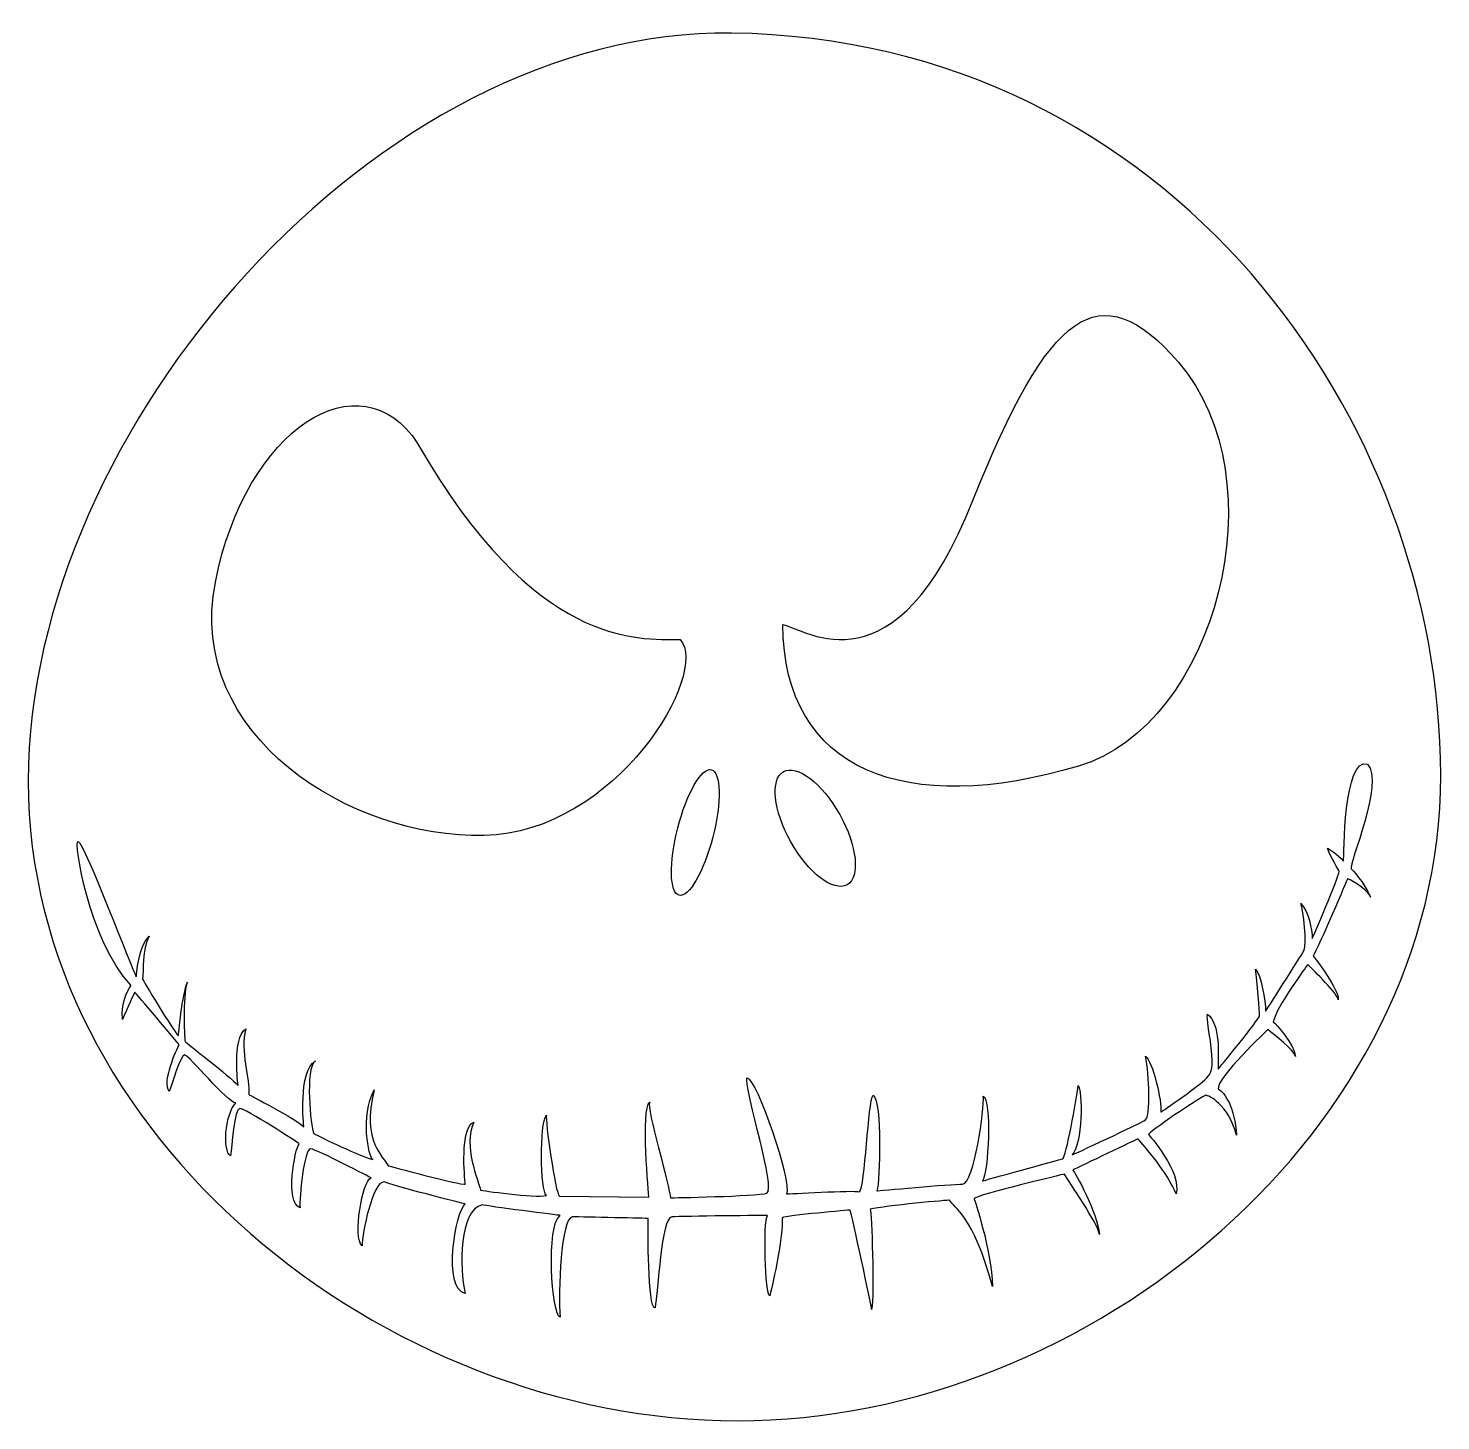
# Model space of a CAD drawing. Header units: centimetres. Extents: x -8.4 to 8.4, y -8.3 to 8.3.
import ezdxf

# ---------------------------------------------------------------- set-up
doc = ezdxf.new("R2010")
doc.units = ezdxf.units.CM
doc.header["$MEASUREMENT"] = 0
doc.layers.add('Camada 1', color=7, linetype='Continuous')

msp = doc.modelspace()

# ---------------------------------------------------------------- linework, layer by layer
at = {"layer": 'Camada 1'}
for points, knots in [([(-8.39868, -0.64631), (-8.39868, 3.55607), (-4.23787, 8.31243), (-0.03589, 8.25485), (-0.03589, 8.25485), (5.20432, 8.18307), (8.39868, 3.62784), (8.39868, -0.57453), (8.39868, -0.57453), (8.39868, -4.7769), (4.23827, -8.25538), (0.03589, -8.25538), (0.03589, -8.25538), (-4.16649, -8.25538), (-8.39868, -4.84869), (-8.39868, -0.64631)], [0, 0, 0, 0, 0.2, 0.2, 0.2, 0.2, 0.4, 0.4, 0.4, 0.4, 0.6, 0.6, 0.6, 0.6, 1, 1, 1, 1]), ([(4.09166, -0.46687), (5.72602, 0.0206), (6.4923, 2.9393), (5.27612, 4.34265), (5.27612, 4.34265), (4.34291, 5.4194), (3.73275, 4.95283), (2.83547, 2.69162), (2.83547, 2.69162), (1.91588, 0.37429), (0.86141, 1.14828), (0.57429, 1.22006), (0.57429, 1.22006), (0.58236, -0.53254), (2.04585, -1.077), (4.09166, -0.46687)], [0, 0, 0, 0, 0.2, 0.2, 0.2, 0.2, 0.4, 0.4, 0.4, 0.4, 0.6, 0.6, 0.6, 0.6, 1, 1, 1, 1]), ([(-0.64605, 1.04059), (-1.14852, 1.04059), (-2.36886, 0.93293), (-3.76864, 3.37355), (-3.76864, 3.37355), (-4.45058, 4.41442), (-5.81448, 3.55302), (-6.17339, 1.72252), (-6.17339, 1.72252), (-6.5323, -0.10798), (-4.55827, -1.32828), (-2.97902, -1.29241), (-2.97902, -1.29241), (-1.39979, -1.25647), (-0.28714, 0.64581), (-0.64605, 1.04059)], [0, 0, 0, 0, 0.2, 0.2, 0.2, 0.2, 0.4, 0.4, 0.4, 0.4, 0.6, 0.6, 0.6, 0.6, 1, 1, 1, 1]), ([(-7.80647, -1.36294), (-7.86066, -1.34458), (-7.68685, -2.52756), (-7.17732, -3.07344), (-7.17732, -3.07344), (-7.16822, -3.06434), (-7.31382, -3.26455), (-7.27741, -3.48288), (-7.27741, -3.48288), (-7.2319, -3.36458), (-7.13184, -3.15533), (-7.13184, -3.15533), (-7.13184, -3.15533), (-7.13184, -3.15533), (-6.62233, -3.75583), (-6.60413, -3.78313), (-6.60413, -3.78313), (-6.63144, -3.82864), (-6.81342, -4.22898), (-6.72243, -4.33817), (-6.72243, -4.33817), (-6.69512, -4.26538), (-6.58596, -3.90142), (-6.54045, -3.90142), (-6.54045, -3.90142), (-6.49494, -3.90142), (-6.02184, -4.47461), (-5.93085, -4.47461), (-5.93085, -4.47461), (-6.06732, -4.62021), (-6.08553, -5.04783), (-5.99454, -5.10244), (-5.99454, -5.10244), (-5.97634, -5.00235), (-5.94903, -4.53835), (-5.88537, -4.53835), (-5.88537, -4.53835), (-5.82168, -4.53835), (-5.17568, -4.95687), (-5.17568, -4.95687), (-5.17568, -4.95687), (-5.23026, -5.02053), (-5.34853, -5.65746), (-5.16658, -5.72115), (-5.16658, -5.72115), (-5.17568, -5.61196), (-5.1211, -5.01148), (-5.03921, -5.02056), (-5.03921, -5.02056), (-4.95732, -5.02964), (-4.32042, -5.36629), (-4.32042, -5.36629), (-4.32042, -5.36629), (-4.42959, -5.39357), (-4.53878, -6.07596), (-4.42959, -6.17602), (-4.42959, -6.17602), (-4.42959, -6.02137), (-4.30222, -5.41177), (-4.16572, -5.41177), (-4.16572, -5.41177), (-4.12024, -5.44815), (-3.20126, -5.67561), (-3.20126, -5.67561), (-3.20126, -5.67561), (-3.31953, -5.7666), (-3.4742, -6.68558), (-3.20126, -6.74013), (-3.20126, -6.74013), (-3.27402, -6.43081), (-3.27402, -5.75749), (-3.00108, -5.68471), (-3.00108, -5.68471), (-2.9556, -5.70291), (-2.07303, -5.81208), (-2.07303, -5.81208), (-2.07303, -5.81208), (-2.24591, -5.92125), (-2.17312, -7.00398), (-2.07303, -7.02215), (-2.07303, -7.02215), (-2.10034, -6.731), (-2.06393, -5.83025), (-1.92746, -5.83025), (-1.92746, -5.83025), (-1.79099, -5.83025), (-1.02671, -5.84845), (-1.02671, -5.84845), (-1.02671, -5.84845), (-1.02671, -5.95764), (-1.03581, -6.91297), (-0.94482, -6.91297), (-0.94482, -6.91297), (-0.90844, -6.72189), (-0.87203, -5.83934), (-0.74466, -5.83024), (-0.74466, -5.83024), (-0.61729, -5.82114), (0.39265, -5.81204), (0.39265, -5.81204), (0.39265, -5.81204), (0.33807, -5.8848), (0.36537, -6.76734), (0.41996, -6.76734), (0.41996, -6.76734), (0.46547, -6.58539), (0.58374, -6.05765), (0.56553, -5.83931), (0.56553, -5.83931), (0.62011, -5.81203), (1.37529, -5.74835), (1.37529, -5.74835), (1.37529, -5.74835), (1.39349, -5.79383), (1.63006, -6.89474), (1.63006, -6.93114), (1.63006, -6.93114), (1.66644, -6.74916), (1.63003, -5.76652), (1.61186, -5.73924), (1.61186, -5.73924), (1.79384, -5.69373), (2.55814, -5.63005), (2.55814, -5.63005), (2.55814, -5.63005), (2.60362, -5.72101), (2.84019, -5.8029), (3.06765, -6.65817), (3.06765, -6.65817), (3.05855, -6.22145), (2.84929, -5.61185), (2.84929, -5.61185), (2.84929, -5.61185), (2.88567, -5.56634), (3.92292, -5.32068), (3.92292, -5.32068), (3.92292, -5.32068), (3.9775, -5.41167), (4.32326, -5.91208), (4.34144, -6.03947), (4.34144, -6.03947), (4.31413, -5.7847), (4.05029, -5.29337), (4.02299, -5.27517), (4.02299, -5.27517), (4.10488, -5.22969), (4.79637, -4.90213), (4.79637, -4.90213), (4.79637, -4.90213), (4.86916, -4.97492), (5.16033, -5.32065), (5.25129, -5.55724), (5.25129, -5.55724), (5.32408, -5.30247), (4.92374, -4.84755), (4.92374, -4.84755), (4.92374, -4.84755), (5.02381, -4.74748), (5.57885, -4.38352), (5.60613, -4.38352), (5.60613, -4.38352), (5.63341, -4.38352), (5.87, -4.48364), (5.97006, -4.85667), (5.97006, -4.85667), (5.95186, -4.53822), (5.83361, -4.34714), (5.7517, -4.31076), (5.7517, -4.31076), (5.72439, -4.18336), (6.3431, -3.60107), (6.3431, -3.60107), (6.3431, -3.60107), (6.40679, -3.65565), (6.66155, -3.84674), (6.67065, -3.91952), (6.67065, -3.91952), (6.65245, -3.76482), (6.44316, -3.53736), (6.40678, -3.51005), (6.40678, -3.51005), (6.43409, -3.3463), (6.81625, -2.82769), (6.81625, -2.82769), (6.81625, -2.82769), (6.88904, -2.90045), (7.18018, -3.1825), (7.18018, -3.24618), (7.18018, -3.24618), (7.19838, -3.14611), (6.90724, -2.74577), (6.87993, -2.72757), (6.87993, -2.72757), (6.95269, -2.60927), (7.28935, -1.80862), (7.28935, -1.80862), (7.28935, -1.80862), (7.36216, -1.82682), (7.56229, -1.97237), (7.56229, -2.02698), (7.56229, -2.02698), (7.4895, -1.84503), (7.33483, -1.69032), (7.33483, -1.69032), (7.33483, -1.69032), (7.29845, -1.63574), (7.73517, -0.65313), (7.52591, -0.44384), (7.52591, -0.44384), (7.24386, -0.35288), (7.24386, -1.54474), (7.24386, -1.59935), (7.24386, -1.59935), (7.17107, -1.50839), (7.05278, -1.44467), (7.05278, -1.44467), (7.05278, -1.44467), (7.08919, -1.54474), (7.18925, -1.71761), (7.18925, -1.71761), (7.18925, -1.71761), (7.18925, -1.7904), (6.87082, -2.51829), (6.87082, -2.51829), (6.87082, -2.51829), (6.87082, -2.4091), (6.82529, -2.19071), (6.73432, -2.09975), (6.73432, -2.09975), (6.76163, -2.18167), (6.81624, -2.58201), (6.77073, -2.66387), (6.77073, -2.66387), (6.72522, -2.74573), (6.31581, -3.38266), (6.31581, -3.38266), (6.31581, -3.38266), (6.31581, -3.26436), (6.26123, -2.94594), (6.19754, -2.88223), (6.19754, -2.88223), (6.21574, -3.0187), (6.24302, -3.40087), (6.24302, -3.43725), (6.24302, -3.43725), (6.24302, -3.47366), (5.75172, -4.07416), (5.75172, -4.07416), (5.75172, -4.07416), (5.75172, -3.92859), (5.77897, -3.51912), (5.62435, -3.41905), (5.62435, -3.41905), (5.60615, -3.52822), (5.75169, -4.05596), (5.63345, -4.15602), (5.63345, -4.15602), (5.57887, -4.23791), (5.06936, -4.58364), (5.06936, -4.58364), (5.06936, -4.58364), (5.08756, -4.46534), (4.96927, -3.96491), (4.88738, -3.91943), (4.88738, -3.91943), (4.93289, -4.13779), (4.95107, -4.62912), (4.88738, -4.6746), (4.88738, -4.6746), (4.82369, -4.72011), (4.01391, -5.09314), (4.01391, -5.09314), (4.01391, -5.09314), (4.14128, -4.97484), (4.14128, -4.31979), (4.08672, -4.26518), (4.08672, -4.26518), (4.06852, -4.42893), (3.94112, -5.12949), (3.90474, -5.13862), (3.90474, -5.13862), (3.86833, -5.14775), (2.94938, -5.40252), (2.94938, -5.40252), (2.94938, -5.40252), (3.02217, -5.30243), (3.05855, -4.43803), (2.95848, -4.39255), (2.95848, -4.39255), (2.97668, -4.52905), (2.84931, -5.4389), (2.71284, -5.4389), (2.71284, -5.4389), (2.57634, -5.4389), (1.69377, -5.52079), (1.69377, -5.52079), (1.69377, -5.52079), (1.73018, -5.39345), (1.75748, -4.46534), (1.64829, -4.38348), (1.64829, -4.38348), (1.5846, -4.44717), (1.55733, -5.48441), (1.48454, -5.52989), (1.48454, -5.52989), (1.42996, -5.51169), (0.62017, -5.5572), (0.62017, -5.5572), (0.62017, -5.5572), (0.68383, -5.41163), (0.26531, -4.18332), (0.14702, -4.17422), (0.14702, -4.17422), (0.11974, -4.33797), (0.50188, -5.51169), (0.38358, -5.54807), (0.38358, -5.54807), (0.26531, -5.58448), (-0.76283, -5.60265), (-0.76283, -5.60265), (-0.76283, -5.60265), (-0.76283, -5.48438), (-1.05398, -4.51995), (-1.0085, -4.46536), (-1.0085, -4.46536), (-1.11767, -4.53815), (-1.0176, -5.59357), (-1.0176, -5.59357), (-1.0176, -5.59357), (-1.0176, -5.59357), (-2.08215, -5.58447), (-2.08215, -5.58447), (-2.08215, -5.58447), (-2.12766, -5.55719), (-2.25503, -4.67462), (-2.23683, -4.62004), (-2.23683, -4.62004), (-2.31872, -4.72011), (-2.30962, -5.52079), (-2.23683, -5.57537), (-2.23683, -5.57537), (-2.3733, -5.61178), (-3.01931, -5.51168), (-3.01931, -5.51168), (-3.01931, -5.51168), (-3.04662, -5.40251), (-3.22857, -4.98397), (-3.1012, -4.70192), (-3.1012, -4.70192), (-3.26498, -4.76561), (-3.21039, -5.3661), (-3.20129, -5.43889), (-3.20129, -5.43889), (-3.25587, -5.45709), (-4.12024, -5.22053), (-4.12024, -5.22053), (-4.12024, -5.22053), (-4.15662, -5.12046), (-4.44779, -4.94759), (-4.28402, -4.31978), (-4.28402, -4.31978), (-4.4569, -4.6291), (-4.34771, -5.12044), (-4.30222, -5.14774), (-4.30222, -5.14774), (-4.52058, -5.08405), (-5.00281, -4.83842), (-5.00281, -4.83842), (-5.00281, -4.83842), (-5.03919, -4.7565), (-5.11198, -4.06504), (-4.98461, -3.97405), (-4.98461, -3.97405), (-5.19387, -4.10139), (-5.12108, -4.7565), (-5.12108, -4.7565), (-5.12108, -4.7565), (-5.21204, -4.66551), (-5.77616, -4.37436), (-5.77616, -4.37436), (-5.77616, -4.37436), (-5.75796, -4.19241), (-5.88535, -3.85575), (-5.81254, -3.59191), (-5.81254, -3.59191), (-5.97632, -3.70108), (-5.90353, -4.2652), (-5.90353, -4.2652), (-5.90353, -4.2652), (-5.99452, -4.16511), (-6.53136, -3.74656), (-6.53136, -3.74656), (-6.53136, -3.74656), (-6.54956, -3.70105), (-6.55867, -3.09145), (-6.50405, -3.03687), (-6.50405, -3.03687), (-6.56774, -3.17334), (-6.61322, -3.67378), (-6.61322, -3.67378), (-6.61322, -3.67378), (-6.68601, -3.60099), (-7.04084, -3.00049), (-7.04084, -3.00049), (-7.04084, -3.00049), (-7.02264, -2.9095), (-7.04994, -2.64566), (-6.95895, -2.49098), (-6.95895, -2.49098), (-7.08632, -2.58194), (-7.11363, -2.97318), (-7.11363, -2.97318), (-7.11363, -2.97318), (-7.15914, -2.90056), (-7.72593, -1.39021), (-7.80647, -1.36294)], [0, 0, 0, 0, 0.00952381, 0.00952381, 0.00952381, 0.00952381, 0.01904762, 0.01904762, 0.01904762, 0.01904762, 0.02857143, 0.02857143, 0.02857143, 0.02857143, 0.03809524, 0.03809524, 0.03809524, 0.03809524, 0.04761905, 0.04761905, 0.04761905, 0.04761905, 0.05714286, 0.05714286, 0.05714286, 0.05714286, 0.06666667, 0.06666667, 0.06666667, 0.06666667, 0.07619048, 0.07619048, 0.07619048, 0.07619048, 0.08571429, 0.08571429, 0.08571429, 0.08571429, 0.0952381, 0.0952381, 0.0952381, 0.0952381, 0.1047619, 0.1047619, 0.1047619, 0.1047619, 0.11428571, 0.11428571, 0.11428571, 0.11428571, 0.12380952, 0.12380952, 0.12380952, 0.12380952, 0.13333333, 0.13333333, 0.13333333, 0.13333333, 0.14285714, 0.14285714, 0.14285714, 0.14285714, 0.15238095, 0.15238095, 0.15238095, 0.15238095, 0.16190476, 0.16190476, 0.16190476, 0.16190476, 0.17142857, 0.17142857, 0.17142857, 0.17142857, 0.18095238, 0.18095238, 0.18095238, 0.18095238, 0.19047619, 0.19047619, 0.19047619, 0.19047619, 0.2, 0.2, 0.2, 0.2, 0.20952381, 0.20952381, 0.20952381, 0.20952381, 0.21904762, 0.21904762, 0.21904762, 0.21904762, 0.22857143, 0.22857143, 0.22857143, 0.22857143, 0.23809524, 0.23809524, 0.23809524, 0.23809524, 0.24761905, 0.24761905, 0.24761905, 0.24761905, 0.25714286, 0.25714286, 0.25714286, 0.25714286, 0.26666667, 0.26666667, 0.26666667, 0.26666667, 0.27619048, 0.27619048, 0.27619048, 0.27619048, 0.28571429, 0.28571429, 0.28571429, 0.28571429, 0.2952381, 0.2952381, 0.2952381, 0.2952381, 0.3047619, 0.3047619, 0.3047619, 0.3047619, 0.31428571, 0.31428571, 0.31428571, 0.31428571, 0.32380952, 0.32380952, 0.32380952, 0.32380952, 0.33333333, 0.33333333, 0.33333333, 0.33333333, 0.34285714, 0.34285714, 0.34285714, 0.34285714, 0.35238095, 0.35238095, 0.35238095, 0.35238095, 0.36190476, 0.36190476, 0.36190476, 0.36190476, 0.37142857, 0.37142857, 0.37142857, 0.37142857, 0.38095238, 0.38095238, 0.38095238, 0.38095238, 0.39047619, 0.39047619, 0.39047619, 0.39047619, 0.4, 0.4, 0.4, 0.4, 0.40952381, 0.40952381, 0.40952381, 0.40952381, 0.41904762, 0.41904762, 0.41904762, 0.41904762, 0.42857143, 0.42857143, 0.42857143, 0.42857143, 0.43809524, 0.43809524, 0.43809524, 0.43809524, 0.44761905, 0.44761905, 0.44761905, 0.44761905, 0.45714286, 0.45714286, 0.45714286, 0.45714286, 0.46666667, 0.46666667, 0.46666667, 0.46666667, 0.47619048, 0.47619048, 0.47619048, 0.47619048, 0.48571429, 0.48571429, 0.48571429, 0.48571429, 0.4952381, 0.4952381, 0.4952381, 0.4952381, 0.5047619, 0.5047619, 0.5047619, 0.5047619, 0.51428571, 0.51428571, 0.51428571, 0.51428571, 0.52380952, 0.52380952, 0.52380952, 0.52380952, 0.53333333, 0.53333333, 0.53333333, 0.53333333, 0.54285714, 0.54285714, 0.54285714, 0.54285714, 0.55238095, 0.55238095, 0.55238095, 0.55238095, 0.56190476, 0.56190476, 0.56190476, 0.56190476, 0.57142857, 0.57142857, 0.57142857, 0.57142857, 0.58095238, 0.58095238, 0.58095238, 0.58095238, 0.59047619, 0.59047619, 0.59047619, 0.59047619, 0.6, 0.6, 0.6, 0.6, 0.60952381, 0.60952381, 0.60952381, 0.60952381, 0.61904762, 0.61904762, 0.61904762, 0.61904762, 0.62857143, 0.62857143, 0.62857143, 0.62857143, 0.63809524, 0.63809524, 0.63809524, 0.63809524, 0.64761905, 0.64761905, 0.64761905, 0.64761905, 0.65714286, 0.65714286, 0.65714286, 0.65714286, 0.66666667, 0.66666667, 0.66666667, 0.66666667, 0.67619048, 0.67619048, 0.67619048, 0.67619048, 0.68571429, 0.68571429, 0.68571429, 0.68571429, 0.6952381, 0.6952381, 0.6952381, 0.6952381, 0.7047619, 0.7047619, 0.7047619, 0.7047619, 0.71428571, 0.71428571, 0.71428571, 0.71428571, 0.72380952, 0.72380952, 0.72380952, 0.72380952, 0.73333333, 0.73333333, 0.73333333, 0.73333333, 0.74285714, 0.74285714, 0.74285714, 0.74285714, 0.75238095, 0.75238095, 0.75238095, 0.75238095, 0.76190476, 0.76190476, 0.76190476, 0.76190476, 0.77142857, 0.77142857, 0.77142857, 0.77142857, 0.78095238, 0.78095238, 0.78095238, 0.78095238, 0.79047619, 0.79047619, 0.79047619, 0.79047619, 0.8, 0.8, 0.8, 0.8, 0.80952381, 0.80952381, 0.80952381, 0.80952381, 0.81904762, 0.81904762, 0.81904762, 0.81904762, 0.82857143, 0.82857143, 0.82857143, 0.82857143, 0.83809524, 0.83809524, 0.83809524, 0.83809524, 0.84761905, 0.84761905, 0.84761905, 0.84761905, 0.85714286, 0.85714286, 0.85714286, 0.85714286, 0.86666667, 0.86666667, 0.86666667, 0.86666667, 0.87619048, 0.87619048, 0.87619048, 0.87619048, 0.88571429, 0.88571429, 0.88571429, 0.88571429, 0.8952381, 0.8952381, 0.8952381, 0.8952381, 0.9047619, 0.9047619, 0.9047619, 0.9047619, 0.91428571, 0.91428571, 0.91428571, 0.91428571, 0.92380952, 0.92380952, 0.92380952, 0.92380952, 0.93333333, 0.93333333, 0.93333333, 0.93333333, 0.94285714, 0.94285714, 0.94285714, 0.94285714, 0.95238095, 0.95238095, 0.95238095, 0.95238095, 0.96190476, 0.96190476, 0.96190476, 0.96190476, 0.97142857, 0.97142857, 0.97142857, 0.97142857, 0.98095238, 0.98095238, 0.98095238, 0.98095238, 1, 1, 1, 1]), ([(-0.67515, -1.20286), (-0.78127, -1.61564), (-0.77389, -1.97423), (-0.65869, -2.00383), (-0.65869, -2.00383), (-0.54349, -2.03344), (-0.3641, -1.72284), (-0.25798, -1.31007), (-0.25798, -1.31007), (-0.15186, -0.8973), (-0.15924, -0.53868), (-0.27444, -0.5091), (-0.27444, -0.5091), (-0.38964, -0.47949), (-0.56905, -0.79009), (-0.67515, -1.20286)], [0, 0, 0, 0, 0.2, 0.2, 0.2, 0.2, 0.4, 0.4, 0.4, 0.4, 0.6, 0.6, 0.6, 0.6, 1, 1, 1, 1]), ([(0.67023, -1.36839), (0.87904, -1.73992), (1.17823, -1.96807), (1.33857, -1.87798), (1.33857, -1.87798), (1.49885, -1.78789), (1.45954, -1.41364), (1.25075, -1.04213), (1.25075, -1.04213), (1.04191, -0.67058), (0.7427, -0.44245), (0.58239, -0.53254), (0.58239, -0.53254), (0.42208, -0.62263), (0.46142, -0.99686), (0.67023, -1.36839)], [0, 0, 0, 0, 0.2, 0.2, 0.2, 0.2, 0.4, 0.4, 0.4, 0.4, 0.6, 0.6, 0.6, 0.6, 1, 1, 1, 1])]:
    msp.add_open_spline(points, degree=3, knots=knots, dxfattribs=at)

doc.saveas('drawing.dxf')
